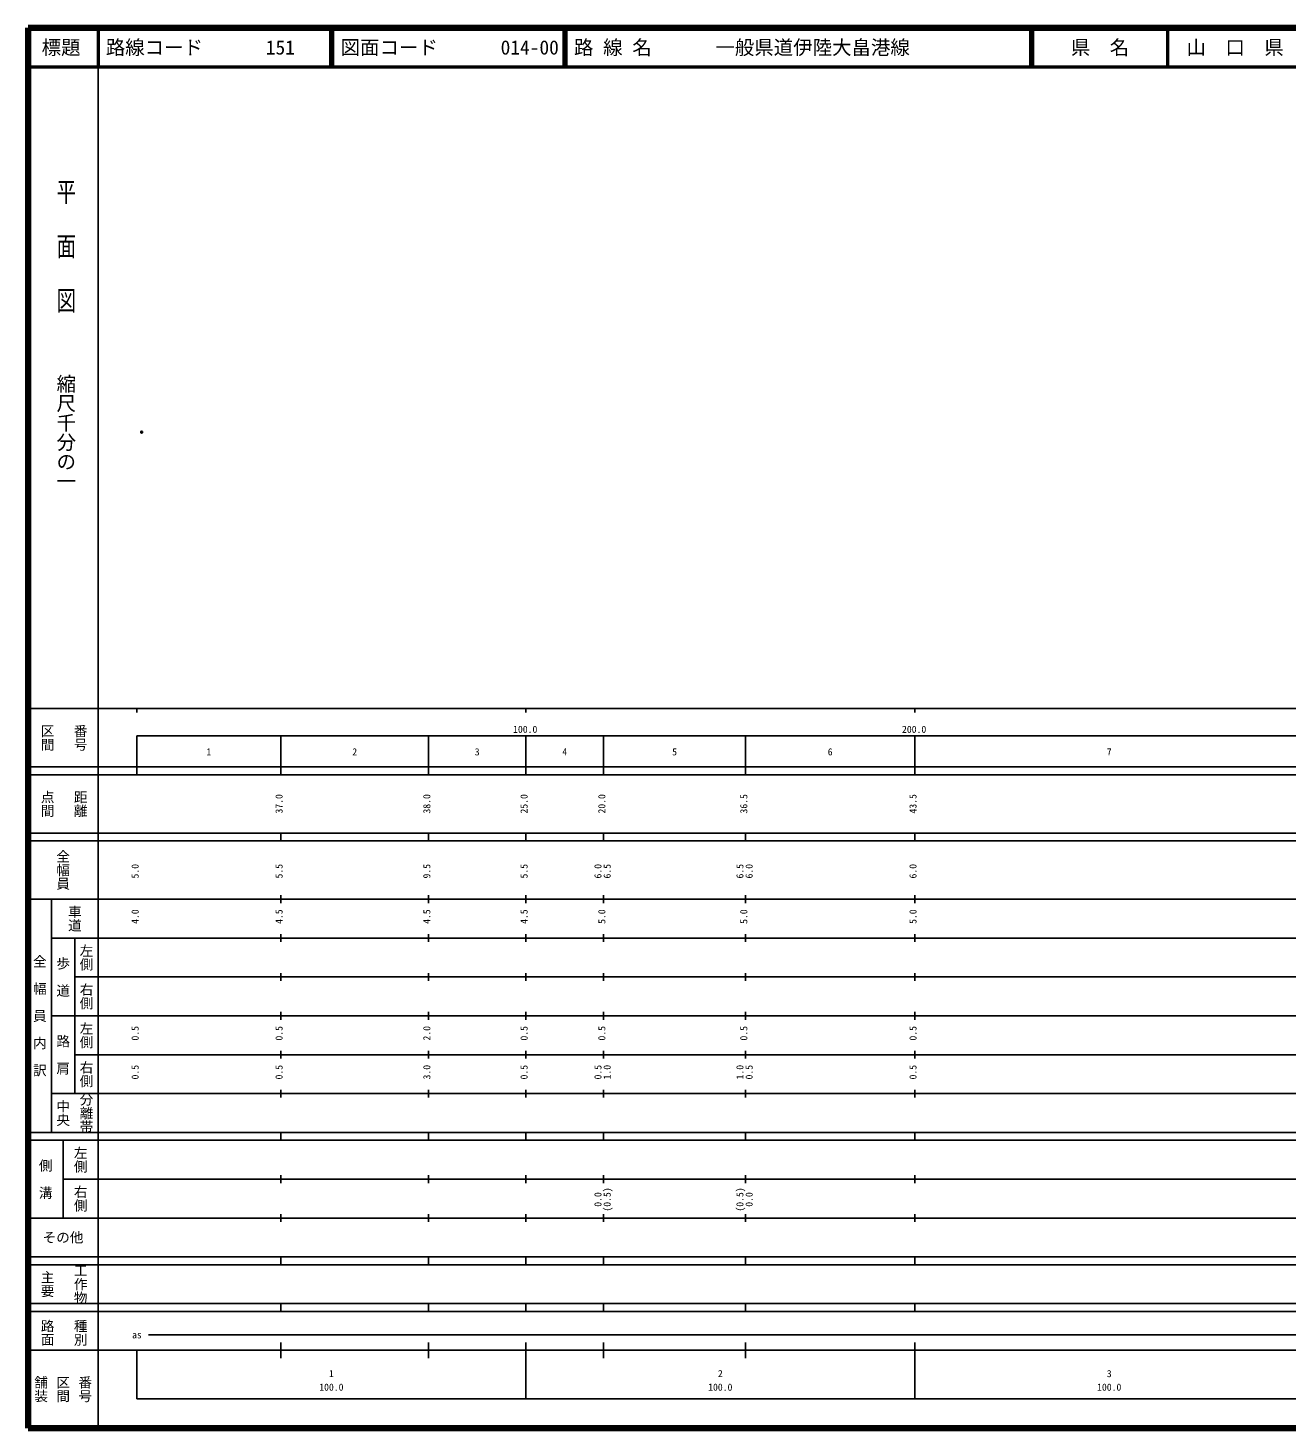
# Model space of a CAD drawing. Units: millimetres on the paper. Extents: x 40 to 680, y 20 to 380.
# Drawn here: x 40 to 363.7, y 20 to 380 of the extents above; entities that cross this region are included whole.
import ezdxf
from ezdxf.enums import TextEntityAlignment as Align

# ---------------------------------------------------------------- set-up
doc = ezdxf.new("R2010")
doc.units = ezdxf.units.MM
doc.header["$PDMODE"] = 32
doc.header["$PDSIZE"] = 0.5
doc.layers.add('M-OTRS', color=6, linetype='Continuous')
doc.layers.add('M-TTL-TXT', color=7, linetype='Continuous')
for name, color, linetype, lineweight in [('M-TTL', 2, 'Continuous', 140), ('M-TTL-BAND', 7, 'Continuous', 25), ('M-TTL-LINE', 7, 'Continuous', 50)]:
    doc.layers.add(name, color=color, linetype=linetype, lineweight=lineweight)
doc.styles.add('@ＭＳ ゴシック', font='')
doc.styles.add('ＭＳ ゴシック', font='')
doc.styles.get('@ＭＳ ゴシック').set_extended_font_data('@MS Gothic')
doc.styles.get('ＭＳ ゴシック').set_extended_font_data('MS Gothic')

msp = doc.modelspace()

# ---------------------------------------------------------------- linework, layer by layer
at = {"layer": 'M-OTRS'}
msp.add_point((69.223, 276.096), dxfattribs=at)
at = {"layer": 'M-TTL'}
for p, q in [((40, 380), (40, 20)), ((680, 380), (40, 380)), ((40, 20), (680, 20))]:
    msp.add_line(p, q, dxfattribs=at)
at = {"layer": 'M-TTL-BAND'}
for p, q in [((58, 370), (58, 20)), ((40, 205), (579, 205)), ((68, 205), (68, 204)), ((168, 205), (168, 204)), ((268, 205), (268, 204)), ((68, 198), (579, 198)), ((68, 198), (68, 188)), ((105, 188), (105, 198)), ((143, 188), (143, 198)), ((168, 188), (168, 198)), ((188, 188), (188, 198)), ((224.5, 188), (224.5, 198)), ((268, 188), (268, 198)), ((40, 190), (579, 190)), ((40, 188), (579, 188)), ((40, 173), (579, 173)), ((105, 171), (105, 173)), ((143, 171), (143, 173)), ((168, 171), (168, 173)), ((188, 171), (188, 173)), ((224.5, 171), (224.5, 173)), ((268, 171), (268, 173)), ((40, 171), (579, 171)), ((40, 156), (579, 156)), ((46, 96), (46, 156)), ((105, 155), (105, 157)), ((143, 155), (143, 157)), ((168, 155), (168, 157)), ((188, 155), (188, 157)), ((224.5, 155), (224.5, 157)), ((268, 155), (268, 157)), ((46, 146), (579, 146)), ((52, 146), (52, 106)), ((105, 145), (105, 147)), ((143, 145), (143, 147)), ((168, 145), (168, 147)), ((188, 145), (188, 147)), ((224.5, 145), (224.5, 147)), ((268, 145), (268, 147)), ((105, 135), (105, 137)), ((143, 135), (143, 137)), ((168, 135), (168, 137)), ((188, 135), (188, 137)), ((224.5, 135), (224.5, 137)), ((268, 135), (268, 137)), ((52, 136), (579, 136)), ((46, 126), (579, 126)), ((105, 125), (105, 127)), ((143, 125), (143, 127)), ((168, 125), (168, 127)), ((188, 125), (188, 127)), ((224.5, 125), (224.5, 127)), ((268, 125), (268, 127)), ((52, 116), (579, 116)), ((105, 115), (105, 117)), ((143, 115), (143, 117)), ((168, 115), (168, 117)), ((188, 115), (188, 117)), ((224.5, 115), (224.5, 117)), ((268, 115), (268, 117)), ((46, 106), (579, 106)), ((105, 105), (105, 107)), ((143, 105), (143, 107)), ((168, 105), (168, 107)), ((188, 105), (188, 107)), ((224.5, 105), (224.5, 107)), ((268, 105), (268, 107)), ((40, 96), (579, 96)), ((40, 94), (579, 94)), ((49, 94), (49, 74)), ((105, 94), (105, 96)), ((143, 94), (143, 96)), ((168, 94), (168, 96)), ((188, 94), (188, 96)), ((224.5, 94), (224.5, 96)), ((268, 94), (268, 96)), ((49, 84), (579, 84)), ((105, 83), (105, 85)), ((143, 83), (143, 85)), ((168, 83), (168, 85)), ((188, 83), (188, 85)), ((224.5, 83), (224.5, 85)), ((268, 83), (268, 85)), ((40, 74), (579, 74)), ((105, 73), (105, 75)), ((143, 73), (143, 75)), ((168, 73), (168, 75)), ((188, 73), (188, 75)), ((224.5, 73), (224.5, 75)), ((268, 73), (268, 75)), ((40, 64), (579, 64)), ((40, 62), (579, 62)), ((105, 62), (105, 64)), ((143, 62), (143, 64)), ((168, 62), (168, 64)), ((188, 62), (188, 64)), ((224.5, 62), (224.5, 64)), ((268, 62), (268, 64)), ((40, 52), (579, 52)), ((105, 50), (105, 52)), ((143, 50), (143, 52)), ((168, 50), (168, 52)), ((188, 50), (188, 52)), ((224.5, 50), (224.5, 52)), ((268, 50), (268, 52)), ((40, 50), (579, 50)), ((71, 44), (565, 44)), ((40, 40), (579, 40)), ((68, 40), (68, 27.5)), ((105, 38), (105, 42)), ((143, 38), (143, 42)), ((168, 27.5), (168, 42)), ((188, 38), (188, 42)), ((224.5, 38), (224.5, 42)), ((268, 27.5), (268, 42)), ((68, 27.5), (579, 27.5))]:
    msp.add_line(p, q, dxfattribs=at)
at = {"layer": 'M-TTL-LINE'}
for p, q in [((58, 380), (58, 370)), ((117.75, 380), (117.75, 370)), ((118.25, 380), (118.25, 370)), ((177.75, 380), (177.75, 370)), ((178.25, 380), (178.25, 370)), ((297.75, 380), (297.75, 370)), ((298.25, 380), (298.25, 370)), ((333, 380), (333, 370)), ((40, 370), (680, 370))]:
    msp.add_line(p, q, dxfattribs=at)

# ---------------------------------------------------------------- texts
at = {"layer": 'M-TTL-BAND', "style": '@ＭＳ ゴシック', "width": 1.4}
msp.add_text('平  面  図', height=3.666, rotation=270, dxfattribs=at).set_placement((49.777, 306.475), align=Align.MIDDLE_RIGHT)
at = {"layer": 'M-TTL-BAND', "style": '@ＭＳ ゴシック'}
msp.add_text('縮尺千分の一', height=3.666, rotation=270, dxfattribs=at).set_placement((49.777, 261.03), align=Align.MIDDLE_RIGHT)
for s, p in [('区間', (45, 197.5)), ('番号', (53.5, 197.5)), ('点間', (45, 180.5)), ('距離', (53.5, 180.5)), ('全幅員', (49, 163.5)), ('車道', (52, 151)), ('左側', (55, 141)), ('全\u3000幅\u3000員\u3000内\u3000訳', (43, 126)), ('歩\u3000道', (49, 136)), ('右側', (55, 131)), ('左側', (55, 121)), ('路\u3000肩', (49, 116)), ('右側', (55, 111)), ('分離帯', (55, 101)), ('中央', (49, 101)), ('左側', (53.5, 89)), ('側\u3000溝', (44.5, 84)), ('右側', (53.5, 79)), ('工作物', (53.5, 57)), ('主要', (45, 57)), ('路面', (45, 44.5)), ('種別', (53.5, 44.5)), ('舗装', (43.333, 30)), ('区間', (49, 30)), ('番号', (54.667, 30))]:
    msp.add_text(s, height=2.566, rotation=270, dxfattribs=at).set_placement(p, align=Align.MIDDLE_CENTER)
at = {"layer": 'M-TTL-BAND', "style": 'ＭＳ ゴシック'}
for s, p in [('100.0', (167.844, 198.195)), ('200.0', (267.844, 198.195)), ('1', (86.5, 192.405)), ('2', (124, 192.405)), ('3', (155.5, 192.405)), ('4', (178, 192.405)), ('5', (206.25, 192.405)), ('6', (246.25, 192.405)), ('7', (318, 192.405)), ('as', (68, 42.5)), ('1', (118, 32.523)), ('2', (218, 32.523)), ('3', (318, 32.523)), ('100.0', (118, 29.033)), ('100.0', (218, 29.033)), ('100.0', (318, 29.033))]:
    msp.add_text(s, height=1.833, dxfattribs=at).set_placement(p, align=Align.BOTTOM_CENTER)
for s, p in [('37.0', (106, 180.5)), ('38.0', (144, 180.5)), ('25.0', (169, 180.5)), ('20.0', (189, 180.5)), ('36.5', (225.5, 180.5)), ('43.5', (269, 180.5)), ('5.0', (69, 163.174)), ('5.5', (106, 163.174)), ('9.5', (144, 163.174)), ('5.5', (169, 163.174)), ('6.0', (188, 163.174)), ('6.5', (190.37, 163.174)), ('6.5', (224.5, 163.174)), ('6.0', (226.87, 163.174)), ('6.0', (269, 163.174)), ('4.0', (69, 151.5)), ('4.5', (106, 151.5)), ('4.5', (144, 151.5)), ('4.5', (169, 151.5)), ('5.0', (189, 151.5)), ('5.0', (225.5, 151.5)), ('5.0', (269, 151.5)), ('0.5', (69, 121.5)), ('0.5', (106, 121.5)), ('2.0', (144, 121.5)), ('0.5', (169, 121.5)), ('0.5', (189, 121.5)), ('0.5', (225.5, 121.5)), ('0.5', (269, 121.5)), ('0.5', (69, 111.5)), ('0.5', (106, 111.5)), ('3.0', (144, 111.5)), ('0.5', (169, 111.5)), ('0.5', (188, 111.5)), ('1.0', (190.37, 111.5)), ('1.0', (224.5, 111.5)), ('0.5', (226.87, 111.5)), ('0.5', (269, 111.5)), ('0.0', (188, 78.764)), ('(0.5)', (190.37, 78.764)), ('(0.5)', (224.5, 78.764)), ('0.0', (226.87, 78.764))]:
    msp.add_text(s, height=1.833, rotation=90, dxfattribs=at).set_placement(p, align=Align.BOTTOM_CENTER)
msp.add_text('その他', height=2.566, dxfattribs=at).set_placement((49, 69), align=Align.MIDDLE_CENTER)
at = {"layer": 'M-TTL-TXT', "style": 'ＭＳ ゴシック'}
for s, p in [('標題', (48.5, 375)), ('県\u3000名', (315.625, 375)), ('山\u3000口\u3000県', (350.375, 375))]:
    msp.add_text(s, height=3.666, dxfattribs=at).set_placement(p, align=Align.MIDDLE_CENTER)
for s, p in [('路線コード', (60, 375)), ('151', (101.142, 375)), ('151', (101.142, 375)), ('151', (101.142, 375)), ('図面コード', (120.38, 375)), ('014-00', (161.521, 375)), ('路 線 名', (180.38, 375)), ('一般県道伊陸大畠港線', (216.734, 375))]:
    msp.add_text(s, height=3.666, dxfattribs=at).set_placement(p, align=Align.MIDDLE_LEFT)

doc.saveas('drawing.dxf')
